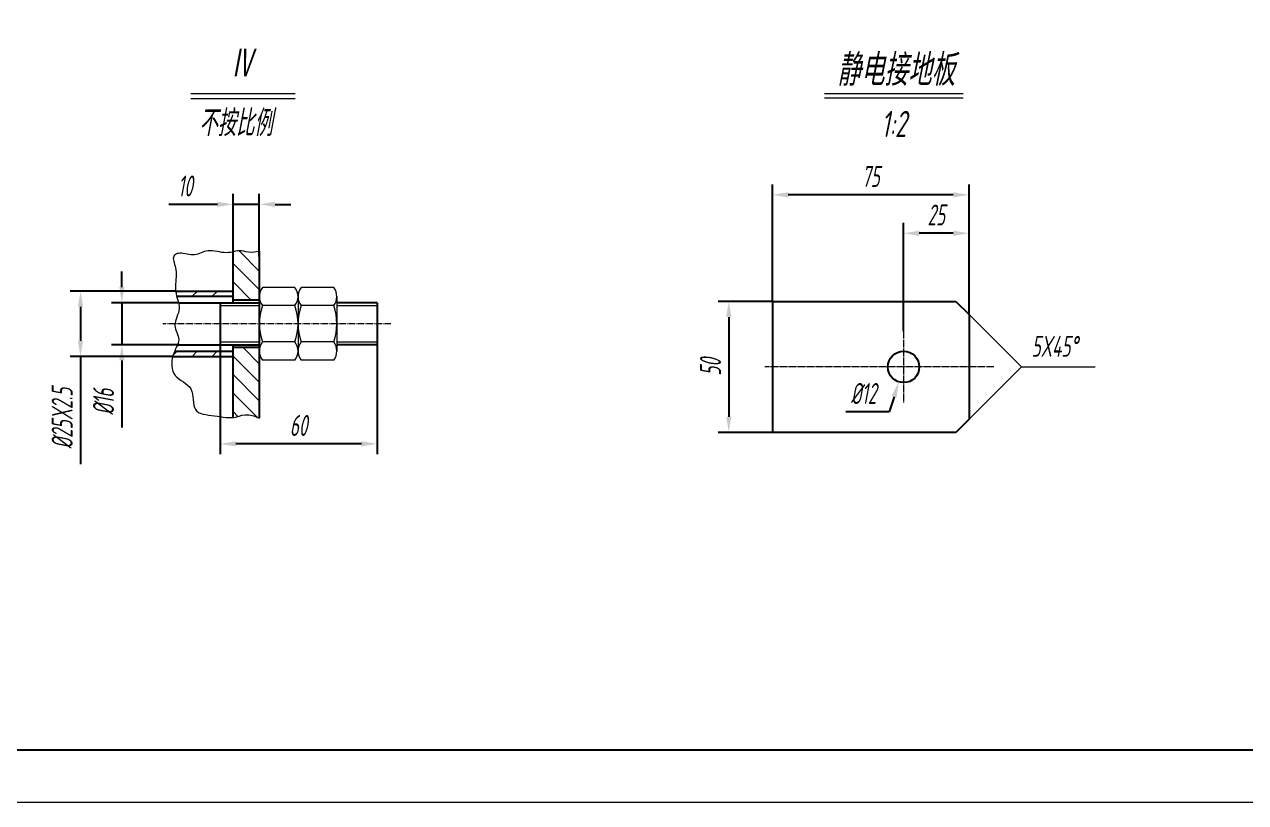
# Model space of a CAD drawing. Header units: millimetres. Extents: x 77 to 6805, y 49 to 4801.
# Drawn here: x 1875 to 3741, y 49 to 1237 of the extents above; entities that cross this region are included whole.
import ezdxf

# ---------------------------------------------------------------- set-up
doc = ezdxf.new("R2010")
doc.units = ezdxf.units.MM
doc.header["$PDMODE"] = 3
doc.linetypes.add('GEN7', pattern=[13.75, 10, -1.25, 1.25, -1.25])
for name, color, linetype, lineweight in [('0N', 7, 'Continuous', 18), ('4', 3, 'Continuous', 18), ('5', 3, 'Continuous', 18), ('6', 2, 'Continuous', 18), ('7', 4, 'GEN7', 18), ('8', 1, 'Continuous', 18), ('TILE1', 5, 'Continuous', 18)]:
    doc.layers.add(name, color=color, linetype=linetype, lineweight=lineweight)
doc.styles.add('HZ', font='gbeitc.shx', dxfattribs={"width": 0.7, "bigfont": 'hztxt.shx'})
doc.styles.get("Standard").update_dxf_attribs({"font": 'gbeitc.shx', "bigfont": 'hztxt.shx'})
doc.dimstyles.new('GEN-ISO', dxfattribs={"dimscale": 8, "dimtxt": 4, "dimasz": 3, "dimexe": 2, "dimexo": 0, "dimgap": 1.5, "dimtad": 1, "dimzin": 0, "dimdsep": 46, "dimtxsty": 'HZ', "dimblk1": 'CLOSED', "dimblk2": 'CLOSED', "dimcen": 0, "dimdle": 6, "dimclrd": 256, "dimclre": 256, "dimclrt": 2, "dimadec": 0, "dimazin": 0, "dimtfac": 1, "dimtdec": 3, "dimtmove": 0, "dimatfit": 2, "dimldrblk": 'CLOSED', "dimfxl": 0, "dimtolj": 1, "dimtzin": 0, "dimarcsym": 0})
doc.dimstyles.new('GEN-ISO$3', dxfattribs={"dimscale": 8, "dimtxt": 4, "dimasz": 3, "dimexe": 2, "dimexo": 0, "dimgap": 1.5, "dimtad": 1, "dimtih": 1, "dimtoh": 1, "dimdsep": 46, "dimtxsty": 'HZ', "dimblk1": 'CLOSED', "dimblk2": 'CLOSED', "dimcen": 0, "dimdle": 6, "dimclrd": 256, "dimclre": 256, "dimclrt": 2, "dimadec": 0, "dimazin": 0, "dimtfac": 1, "dimtdec": 3, "dimtofl": 0, "dimtmove": 0, "dimatfit": 0, "dimldrblk": 'CLOSED', "dimfxl": 0, "dimtolj": 1, "dimarcsym": 0})

# ---------------------------------------------------------------- blocks, each defined once
blk = doc.blocks.new('GB-A1')
blk.add_lwpolyline([(25, 10), (25, 584), (831, 584), (831, 10)], close=True)
at = {"layer": 'TILE1'}
blk.add_lwpolyline([(0, 594), (841, 594), (841, 0), (0, 0)], dxfattribs=at)
for tag, p in [('MAX', (841, 594)), ('RU', (831, 584)), ('INSERT', (831, 10))]:
    blk.add_attdef(tag, p, '', height=3.5)
blk = doc.blocks.new('*D75')
at = {"layer": '5', "lineweight": -2}
for p, q in [((3218.2, 769.2), (3218.2, 934.6)), ((3318.2, 794.6), (3318.2, 934.6)), ((3294.2, 918.6), (3242.2, 918.6))]:
    blk.add_line(p, q, dxfattribs=at)
at = {"layer": '5'}
for points in [[(3242.2, 922.6), (3242.2, 914.6), (3218.2, 918.6)], [(3294.2, 922.6), (3294.2, 914.6), (3318.2, 918.6)]]:
    blk.add_solid(points, dxfattribs=at)
at = {"layer": 'Defpoints', "color": 0}
for p in [(3218.2, 918.6), (3318.2, 794.6), (3218.2, 769.2)]:
    blk.add_point(p, dxfattribs=at)
at = {"layer": '5', "color": 2, "insert": (3268.2, 946.6), "char_height": 32, "attachment_point": 5, "style": 'HZ'}
blk.add_mtext('\\A1;25', dxfattribs=at)
blk = doc.blocks.new('_CLOSED')
at = {"color": 0, "linetype": 'ByBlock', "lineweight": -2}
for p, q in [((-1, 0.166667), (0, 0)), ((-1, 0.166667), (-1, -0.166667)), ((0, 0), (-1, -0.166667)), ((0, 0), (-1, 0))]:
    blk.add_line(p, q, dxfattribs=at)
blk = doc.blocks.new('*D76')
at = {"layer": '5', "lineweight": -2}
for p, q in [((3018.2, 814.6), (3018.2, 993.3)), ((3318.2, 794.6), (3318.2, 993.3)), ((3294.2, 977.3), (3042.2, 977.3))]:
    blk.add_line(p, q, dxfattribs=at)
at = {"layer": '5'}
for points in [[(3042.2, 981.3), (3042.2, 973.3), (3018.2, 977.3)], [(3294.2, 981.3), (3294.2, 973.3), (3318.2, 977.3)]]:
    blk.add_solid(points, dxfattribs=at)
at = {"layer": 'Defpoints', "color": 0}
for p in [(3018.2, 977.3), (3018.2, 814.6), (3318.2, 794.6)]:
    blk.add_point(p, dxfattribs=at)
at = {"layer": '5', "color": 2, "insert": (3168.2, 1005.3), "char_height": 32, "attachment_point": 5, "style": 'HZ'}
blk.add_mtext('\\A1;75', dxfattribs=at)
blk = doc.blocks.new('*D77')
at = {"layer": '5', "lineweight": -2}
for p, q in [((2024.3, 836.4), (2024.3, 860.4)), ((2111, 812.4), (2008.3, 812.4)), ((2024.3, 812.4), (2024.3, 748.4)), ((2112, 748.4), (2008.3, 748.4)), ((2024.3, 724.4), (2024.3, 622.1))]:
    blk.add_line(p, q, dxfattribs=at)
at = {"layer": '5'}
for points in [[(2020.3, 836.4), (2028.3, 836.4), (2024.3, 812.4)], [(2020.3, 724.4), (2028.3, 724.4), (2024.3, 748.4)]]:
    blk.add_solid(points, dxfattribs=at)
at = {"layer": 'Defpoints', "color": 0}
for p in [(2111, 812.4), (2024.3, 748.4), (2112, 748.4)]:
    blk.add_point(p, dxfattribs=at)
at = {"layer": '5', "color": 2, "insert": (1996.3, 661.3), "char_height": 32, "attachment_point": 5, "rotation": 90, "style": 'HZ'}
blk.add_mtext('\\A1;%%C16', dxfattribs=at)
blk = doc.blocks.new('*D78')
at = {"layer": '5', "lineweight": -2}
for p, q in [((2107.1, 830.4), (1945.1, 830.4)), ((1961.1, 806.4), (1961.1, 754.4)), ((2102, 730.4), (1945.1, 730.4)), ((1961.1, 730.4), (1961.1, 566.2))]:
    blk.add_line(p, q, dxfattribs=at)
at = {"layer": '5'}
for points in [[(1957.1, 806.4), (1965.1, 806.4), (1961.1, 830.4)], [(1957.1, 754.4), (1965.1, 754.4), (1961.1, 730.4)]]:
    blk.add_solid(points, dxfattribs=at)
at = {"layer": 'Defpoints', "color": 0}
for p in [(2107.1, 830.4), (1961.1, 730.4), (2102, 730.4)]:
    blk.add_point(p, dxfattribs=at)
at = {"layer": '5', "color": 2, "insert": (1933.1, 636.3), "char_height": 32, "attachment_point": 5, "rotation": 90, "style": 'HZ'}
blk.add_mtext('\\A1;%%C25X2.5', dxfattribs=at)
blk = doc.blocks.new('*X5')
at = {"color": 0}
for p, q in [((5817.5, 2317.3), (5840.6, 2340.4)), ((5818.2, 2339.2), (5819.4, 2340.4)), ((5831.8, 2310.4), (5861.8, 2340.4)), ((5853, 2310.4), (5873.9, 2331.3))]:
    blk.add_line(p, q, dxfattribs=at)
blk = doc.blocks.new('*D81')
at = {"layer": '5', "lineweight": -2}
for p, q in [((2174.2, 748.4), (2174.2, 581.2)), ((2414.2, 748.4), (2414.2, 581.2)), ((2390.2, 597.2), (2198.2, 597.2))]:
    blk.add_line(p, q, dxfattribs=at)
at = {"layer": '5'}
for points in [[(2198.2, 601.2), (2198.2, 593.2), (2174.2, 597.2)], [(2390.2, 601.2), (2390.2, 593.2), (2414.2, 597.2)]]:
    blk.add_solid(points, dxfattribs=at)
at = {"layer": 'Defpoints', "color": 0}
for p in [(2174.2, 748.4), (2414.2, 748.4), (2174.2, 597.2)]:
    blk.add_point(p, dxfattribs=at)
at = {"layer": '5', "color": 2, "insert": (2294.2, 625.2), "char_height": 32, "attachment_point": 5, "style": 'HZ'}
blk.add_mtext('\\A1;60', dxfattribs=at)
blk = doc.blocks.new('*X7')
at = {"color": 0}
for p, q in [((5927.9, 2321.7), (5946.7, 2340.4)), ((5937.9, 2310.4), (5967.9, 2340.4)), ((5959.1, 2310.4), (5989.1, 2340.4)), ((5980.3, 2310.4), (6008.1, 2338.2)), ((6001.5, 2310.4), (6007.1, 2316))]:
    blk.add_line(p, q, dxfattribs=at)
blk = doc.blocks.new('*X4')
at = {"color": 0}
for p, q in [((5938.4, 2309.2), (5937.3, 2310.4)), ((5938.4, 2286.3), (5932.4, 2292.3)), ((5938.4, 2263.4), (5932.4, 2269.4)), ((5937.4, 2241.5), (5932.4, 2246.5))]:
    blk.add_line(p, q, dxfattribs=at)
blk = doc.blocks.new('*X6')
at = {"color": 0}
for p, q in [((5869.4, 2309.5), (5868.5, 2310.4)), ((5869.4, 2286.6), (5863.4, 2292.6)), ((5869.4, 2263.7), (5863.4, 2269.7)), ((5865.3, 2244.9), (5863.4, 2246.8))]:
    blk.add_line(p, q, dxfattribs=at)
blk = doc.blocks.new('*D84')
at = {"layer": '5', "lineweight": -2}
for p, q in [((3018.2, 814.6), (2935.3, 814.6)), ((2951.3, 790.6), (2951.3, 638.6)), ((3018.2, 614.6), (2935.3, 614.6))]:
    blk.add_line(p, q, dxfattribs=at)
at = {"layer": '5'}
for points in [[(2947.3, 790.6), (2955.3, 790.6), (2951.3, 814.6)], [(2947.3, 638.6), (2955.3, 638.6), (2951.3, 614.6)]]:
    blk.add_solid(points, dxfattribs=at)
at = {"layer": 'Defpoints', "color": 0}
for p in [(3018.2, 814.6), (2951.3, 614.6), (3018.2, 614.6)]:
    blk.add_point(p, dxfattribs=at)
at = {"layer": '5', "color": 2, "insert": (2923.3, 714.6), "char_height": 32, "attachment_point": 5, "rotation": 90, "style": 'HZ'}
blk.add_mtext('\\A1;50', dxfattribs=at)
blk = doc.blocks.new('*D85')
at = {"layer": '5', "lineweight": -2}
for p, q in [((3203.7, 668.9), (3196.4, 646)), ((3196.4, 646), (3130.1, 646))]:
    blk.add_line(p, q, dxfattribs=at)
at = {"layer": '5'}
blk.add_solid([(3199.9, 670.1), (3207.5, 667.7), (3211, 691.8)], dxfattribs=at)
at = {"layer": 'Defpoints', "color": 0}
for p in [(3225.5, 737.5), (3211, 691.8)]:
    blk.add_point(p, dxfattribs=at)
at = {"layer": '5', "color": 2, "insert": (3157.2, 674), "char_height": 32, "attachment_point": 5, "style": 'HZ'}
blk.add_mtext('\\A1;%%C12', dxfattribs=at)
blk = doc.blocks.new('*D90')
at = {"layer": '5', "lineweight": -2}
for p, q in [((2194.2, 890.3), (2194.2, 978.8)), ((2234.2, 883.2), (2234.2, 978.8)), ((2170.2, 962.8), (2096.2, 962.8)), ((2234.2, 962.8), (2194.2, 962.8)), ((2258.2, 962.8), (2282.2, 962.8))]:
    blk.add_line(p, q, dxfattribs=at)
at = {"layer": '5'}
for points in [[(2170.2, 966.8), (2170.2, 958.8), (2194.2, 962.8)], [(2258.2, 966.8), (2258.2, 958.8), (2234.2, 962.8)]]:
    blk.add_solid(points, dxfattribs=at)
at = {"layer": 'Defpoints', "color": 0}
for p in [(2194.2, 962.8), (2194.2, 890.3), (2234.2, 883.2)]:
    blk.add_point(p, dxfattribs=at)
at = {"layer": '5', "color": 2, "insert": (2121.2, 990.8), "char_height": 32, "attachment_point": 5, "style": 'HZ'}
blk.add_mtext('\\A1;10', dxfattribs=at)

msp = doc.modelspace()

# ---------------------------------------------------------------- linework, layer by layer
for p, q in [((2194.1924, 812.4339), (2194.1924, 890.3082)), ((2234.1914, 891.3539), (2234.1914, 636.4244)), ((2106.4234, 830.4339), (2194.1924, 830.4339)), ((2108.0342, 822.4339), (2194.1924, 822.4339)), ((2110.8935, 812.4339), (2234.1914, 812.4339)), ((2174.1929, 812.4339), (2174.1929, 748.4339)), ((2234.1914, 816.4339), (2194.1924, 816.4339)), ((2414.1869, 812.4339), (2352.5884, 812.4339)), ((2414.1869, 812.4339), (2414.1869, 748.4339)), ((3018.2471, 814.6235), (3298.2471, 814.6235)), ((3018.2471, 814.6235), (3018.2471, 614.6235)), ((3298.2471, 814.6235), (3318.2471, 794.6235)), ((3318.2471, 794.6235), (3318.2471, 634.6235)), ((2109.3512, 748.4339), (2234.1914, 748.4339)), ((2194.1924, 637.4502), (2194.1924, 748.4339)), ((2414.1869, 748.4339), (2352.5884, 748.4339)), ((2101.9843, 730.4339), (2194.1924, 730.4339)), ((2104.8314, 738.4339), (2194.1924, 738.4339)), ((2234.1914, 744.4339), (2194.1924, 744.4339)), ((3318.2471, 634.6235), (3298.2471, 614.6235)), ((3298.2471, 614.6235), (3018.2471, 614.6235))]:
    msp.add_line(p, q)
msp.add_circle((3218.2471, 714.6235), 24)
at = {"layer": '0N'}
for p, q in [((2234.1914, 822.0139), (2234.1914, 738.8539)), ((2288.634, 835.8739), (2238.9473, 835.8739)), ((2293.3899, 822.0139), (2293.3899, 738.8539)), ((2293.3899, 822.0139), (2293.3899, 738.8539)), ((2347.8326, 835.8739), (2298.1458, 835.8739)), ((2352.5884, 822.0139), (2352.5884, 738.8539)), ((2288.634, 808.1539), (2238.9473, 808.1539)), ((2347.8326, 808.1539), (2298.1458, 808.1539)), ((2288.634, 752.7139), (2238.9473, 752.7139)), ((2347.8326, 752.7139), (2298.1458, 752.7139)), ((2288.634, 724.9939), (2238.9473, 724.9939)), ((2347.8326, 724.9939), (2298.1458, 724.9939))]:
    msp.add_line(p, q, dxfattribs=at)
for centre, major_axis, start_param, end_param in [((2256.7643, 822.0139), (0, -22.5735), 4.051277816, 4.71238898), ((2256.7643, 822.0139), (0, -22.5735), 4.71238898, 5.373500144), ((2270.817, 822.0139), (0, 22.5735), 4.712388981, 5.373500145), ((2270.817, 822.0139), (0, 22.5735), 4.051277817, 4.712388981), ((2315.9629, 822.0139), (0, -22.5735), 4.051277816, 4.71238898), ((2315.9629, 822.0139), (0, -22.5735), 4.71238898, 5.373500144), ((2330.0155, 822.0139), (0, 22.5735), 4.712388981, 5.373500145), ((2330.0155, 822.0139), (0, 22.5735), 4.051277817, 4.712388981), ((2317.3493, 780.4339), (0, 83.16), 1.230959417, 1.910633236), ((2210.232, 780.4339), (0, 83.16), 4.372552071, 5.05222589), ((2376.5478, 780.4339), (0, 83.16), 1.230959417, 1.910633236), ((2269.4305, 780.4339), (0, 83.16), 4.372552071, 5.05222589), ((2256.7643, 738.8539), (0, -22.5735), 4.051277816, 4.71238898), ((2270.817, 738.8539), (0, 22.5735), 4.712388981, 5.373500145), ((2315.9629, 738.8539), (0, -22.5735), 4.051277816, 4.71238898), ((2330.0155, 738.8539), (0, 22.5735), 4.712388981, 5.373500145), ((2256.7643, 738.8539), (0, -22.5735), 4.71238898, 5.373500144), ((2270.817, 738.8539), (0, 22.5735), 4.051277817, 4.712388981), ((2315.9629, 738.8539), (0, -22.5735), 4.71238898, 5.373500144), ((2330.0155, 738.8539), (0, 22.5735), 4.051277817, 4.712388981)]:
    msp.add_ellipse(centre, major_axis=major_axis, ratio=0.999975, start_param=start_param, end_param=end_param, dxfattribs=at)
at = {"layer": '4'}
for p, q in [((2129.6639, 1132.188), (2289.1754, 1132.188)), ((2129.6639, 1124.188), (2289.1754, 1124.188)), ((3097.5983, 1132.1186), (3309.5124, 1132.1186)), ((3097.5983, 1125.5093), (3309.5124, 1125.5093)), ((2103.0703, 881.789), (2102.9044, 880.0142)), ((2102.9044, 880.0142), (2103.059, 878.0685)), ((2103.059, 878.0685), (2103.4717, 875.9506)), ((2103.5616, 883.3799), (2103.0703, 881.789)), ((2104.369, 884.7707), (2103.5616, 883.3799)), ((2105.4833, 885.9452), (2104.369, 884.7707)), ((2106.8952, 886.8871), (2105.4833, 885.9452)), ((2108.5954, 887.58), (2106.8952, 886.8871)), ((2110.5745, 888.0077), (2108.5954, 887.58)), ((2112.8233, 888.1538), (2110.5745, 888.0077)), ((2115.3247, 888.0189), (2112.8233, 888.1538)), ((2118.0307, 887.6699), (2115.3247, 888.0189)), ((2120.8855, 887.1907), (2118.0307, 887.6699)), ((2123.8332, 886.6649), (2120.8855, 887.1907)), ((2126.8182, 886.1763), (2123.8332, 886.6649)), ((2129.7845, 885.8087), (2126.8182, 886.1763)), ((2132.6765, 885.6459), (2129.7845, 885.8087)), ((2135.4383, 885.7715), (2132.6765, 885.6459)), ((2138.0331, 886.2395), (2135.4383, 885.7715)), ((2140.5, 886.9844), (2138.0331, 886.2395)), ((2142.8972, 887.9107), (2140.5, 886.9844)), ((2145.2828, 888.9231), (2142.8972, 887.9107)), ((2147.7148, 889.9262), (2145.2828, 888.9231)), ((2150.2515, 890.8247), (2147.7148, 889.9262)), ((2152.9509, 891.523), (2150.2515, 890.8247)), ((2155.8711, 891.9259), (2152.9509, 891.523)), ((2159.0502, 891.9689), (2155.8711, 891.9259)), ((2162.4455, 891.7118), (2159.0502, 891.9689)), ((2165.9942, 891.2454), (2162.4455, 891.7118)), ((2169.6336, 890.6602), (2165.9942, 891.2454)), ((2173.3008, 890.0472), (2169.6336, 890.6602)), ((2176.9332, 889.497), (2173.3008, 890.0472)), ((2180.468, 889.1003), (2176.9332, 889.497)), ((2183.8423, 888.948), (2180.468, 889.1003)), ((2187.0123, 889.0998), (2183.8423, 888.948)), ((2190.0091, 889.4924), (2187.0123, 889.0998)), ((2192.8826, 890.0315), (2190.0091, 889.4924)), ((2195.683, 890.623), (2192.8826, 890.0315)), ((2198.46, 891.1727), (2195.683, 890.623)), ((2201.2639, 891.5862), (2198.46, 891.1727)), ((2204.1444, 891.7694), (2201.2639, 891.5862)), ((2207.1516, 891.6281), (2204.1444, 891.7694)), ((2210.3433, 891.1238), (2207.1516, 891.6281)), ((2213.8081, 890.4416), (2210.3433, 891.1238)), ((2217.6426, 889.8221), (2213.8081, 890.4416)), ((2221.9431, 889.5063), (2217.6426, 889.8221)), ((2226.8063, 889.7349), (2221.9431, 889.5063)), ((2232.3285, 890.7487), (2226.8063, 889.7349)), ((2234.1914, 891.3539), (2232.3285, 890.7487)), ((2103.4717, 875.9506), (2104.0656, 873.6559)), ((2104.0656, 873.6559), (2104.7642, 871.1798)), ((2104.7642, 871.1798), (2105.4907, 868.5175)), ((2105.4907, 868.5175), (2106.1684, 865.6645)), ((2106.1684, 865.6645), (2106.7205, 862.616)), ((2106.7205, 862.616), (2107.0704, 859.3674)), ((2107.0704, 859.3674), (2107.1668, 855.9223)), ((2106.2974, 840.9785), (2106.1498, 837.1727)), ((2106.5496, 844.8005), (2106.2974, 840.9785)), ((2106.8297, 848.5946), (2106.5496, 844.8005)), ((2107.0611, 852.3166), (2106.8297, 848.5946)), ((2107.1668, 855.9223), (2107.0611, 852.3166)), ((2106.1498, 837.1727), (2106.1835, 833.4275)), ((2106.1835, 833.4275), (2106.4752, 829.7869)), ((2106.4752, 829.7869), (2107.0715, 826.2836)), ((2107.0715, 826.2836), (2107.898, 822.9036)), ((2107.898, 822.9036), (2108.8499, 819.6213)), ((2108.8499, 819.6213), (2109.8228, 816.4111)), ((2109.8228, 816.4111), (2110.7121, 813.2475)), ((2110.7121, 813.2475), (2111.413, 810.1048)), ((2111.8314, 803.7798), (2111.3793, 800.5542)), ((2111.413, 810.1048), (2111.821, 806.9574)), ((2111.821, 806.9574), (2111.8314, 803.7798)), ((2234.1914, 808.1039), (2174.1929, 808.1039)), ((2414.1869, 808.1039), (2352.5884, 808.1039)), ((2106.2242, 784.3211), (2105.5418, 781.2001)), ((2107.1994, 787.5119), (2106.2242, 784.3211)), ((2108.335, 790.7515), (2107.1994, 787.5119)), ((2109.4985, 794.0191), (2108.335, 790.7515)), ((2110.5575, 797.2936), (2109.4985, 794.0191)), ((2111.3793, 800.5542), (2110.5575, 797.2936)), ((3318.2471, 794.6235), (3398.2471, 714.6235)), ((2105.5418, 781.2001), (2105.285, 778.1698)), ((2105.285, 778.1698), (2105.5407, 775.2447)), ((2105.5407, 775.2447), (2106.2149, 772.4126)), ((2106.2149, 772.4126), (2107.168, 769.6549)), ((2107.168, 769.6549), (2108.2606, 766.9531)), ((2108.2606, 766.9531), (2109.3532, 764.2885)), ((2109.1963, 748.0193), (2107.8887, 745.0655)), ((2110.2599, 750.8662), (2109.1963, 748.0193)), ((2109.3532, 764.2885), (2110.3064, 761.6425)), ((2110.9748, 753.6293), (2110.2599, 750.8662)), ((2110.3064, 761.6425), (2110.9806, 758.9965)), ((2111.2363, 756.3319), (2110.9748, 753.6293)), ((2110.9806, 758.9965), (2111.2363, 756.3319)), ((2174.1929, 752.7639), (2234.1914, 752.7639)), ((2352.5884, 752.7639), (2414.1869, 752.7639)), ((2101.3395, 727.8936), (2100.6882, 723.9285)), ((2102.3093, 731.7145), (2101.3395, 727.8936)), ((2103.5472, 735.3291), (2102.3093, 731.7145)), ((2104.9595, 738.7436), (2103.5472, 735.3291)), ((2106.4415, 741.9813), (2104.9595, 738.7436)), ((2107.8887, 745.0655), (2106.4415, 741.9813)), ((2100.6882, 723.9285), (2100.3949, 719.8983)), ((2100.3949, 719.8983), (2100.4991, 715.882)), ((2100.4991, 715.882), (2101.0404, 711.9588)), ((2101.0404, 711.9588), (2102.0582, 708.2077)), ((3318.2471, 634.6235), (3398.2471, 714.6235)), ((3398.2471, 714.6235), (3511.015, 714.6235)), ((2102.0582, 708.2077), (2103.5922, 704.7079)), ((2103.5922, 704.7079), (2105.6817, 701.5384)), ((2105.6817, 701.5384), (2108.3323, 698.7458)), ((2108.3323, 698.7458), (2111.413, 696.2464)), ((2111.413, 696.2464), (2114.7586, 693.9238)), ((2114.7586, 693.9238), (2118.2043, 691.6617)), ((2118.2043, 691.6617), (2121.5848, 689.3437)), ((2121.5848, 689.3437), (2124.7352, 686.8536)), ((2124.7352, 686.8536), (2127.4904, 684.075)), ((2127.4904, 684.075), (2129.6854, 680.8916)), ((2129.6854, 680.8916), (2131.2123, 677.2312)), ((2131.2123, 677.2312), (2132.193, 673.1987)), ((2132.193, 673.1987), (2132.8063, 668.9427)), ((2132.8063, 668.9427), (2133.2314, 664.6124)), ((2133.2314, 664.6124), (2133.6471, 660.3564)), ((2133.6471, 660.3564), (2134.2325, 656.3239)), ((2134.2325, 656.3239), (2135.1667, 652.6635)), ((2135.1667, 652.6635), (2136.6286, 649.5243)), ((2136.6286, 649.5243), (2138.7522, 647.014)), ((2138.7522, 647.014), (2141.4919, 645.0761)), ((2141.4919, 645.0761), (2144.757, 643.6127)), ((2144.757, 643.6127), (2148.4568, 642.5262)), ((2148.4568, 642.5262), (2152.5007, 641.7189)), ((2152.5007, 641.7189), (2156.7979, 641.0931)), ((2156.7979, 641.0931), (2161.2579, 640.551)), ((2161.2579, 640.551), (2165.79, 639.995)), ((2165.79, 639.995), (2170.3155, 639.3568)), ((2170.3155, 639.3568), (2174.8038, 638.686)), ((2174.8038, 638.686), (2179.2363, 638.0617)), ((2179.2363, 638.0617), (2183.5944, 637.5631)), ((2183.5944, 637.5631), (2187.8595, 637.2691)), ((2187.8595, 637.2691), (2192.013, 637.2591)), ((2192.013, 637.2591), (2196.0363, 637.6119)), ((2196.0363, 637.6119), (2199.9109, 638.4068)), ((2199.9109, 638.4068), (2203.6921, 639.6267)), ((2203.6921, 639.6267), (2207.7313, 640.8698)), ((2207.7313, 640.8698), (2212.454, 641.6383)), ((2212.454, 641.6383), (2218.2856, 641.4343)), ((2218.2856, 641.4343), (2225.6515, 639.7601)), ((2225.6515, 639.7601), (2234.1914, 636.4244))]:
    msp.add_line(p, q, dxfattribs=at)
at = {"layer": '7'}
for p, q in [((2435.2816, 780.4339), (2086.8691, 780.4339)), ((3218.2471, 769.219), (3218.2471, 660.0279)), ((3356.1498, 714.6235), (3006.1177, 714.6235))]:
    msp.add_line(p, q, dxfattribs=at)

# ---------------------------------------------------------------- block references
at = {"xscale": 8, "yscale": 8, "zscale": 8}
msp.add_blockref('GB-A1', (77.406, 49.477), dxfattribs=at)
at = {"layer": '8', "xscale": 1.333333333333336, "yscale": 1.333300000000001, "rotation": 270}
for name in ['*X5', '*X6', '*X4', '*X7']:
    msp.add_blockref(name, (-886.3139, 8648.3627), dxfattribs=at)

# ---------------------------------------------------------------- texts
at = {"layer": '6', "style": 'HZ'}
for s, insert, char_height, width, attachment_point in [('Ⅳ', (2190.1003, 1153.6682), 48, 69.74208, 7), ('{\\W0.75;静电接地板}', (3206.4391, 1143.728), 48, 374.770286, 8), ('不按比例', (2142.2739, 1066.7985), 40, 233.1936, 7), ('{\\W0.75;1:2}', (3203.2699, 1065.543), 40, 93.884571, 8)]:
    msp.add_mtext(s, dxfattribs=dict(at, insert=insert, char_height=char_height, width=width, attachment_point=attachment_point))
at = {"layer": '6', "color": 2, "insert": (3413.7697, 730.0529), "char_height": 32, "width": 140.25216, "attachment_point": 7, "style": 'HZ'}
msp.add_mtext('5X45%%D', dxfattribs=at)

# ---------------------------------------------------------------- dimensions: what is measured, and where the dimension line sits
at = {"layer": '5'}
for base, p1, p2, text, picture, middle in [((3018.2471, 977.2544), (3318.2471, 794.6235), (3018.2471, 814.6235), '75', '*D76', (3168.2471, 1005.2544)), ((2194.1924, 962.7649), (2234.1914, 883.1842), (2194.1924, 890.3082), '10', '*D90', (2121.1762, 990.7649)), ((3218.2471, 918.6235), (3318.2471, 794.6235), (3218.2471, 769.219), '25', '*D75', (3268.2471, 946.6235)), ((2174.1929, 597.1901), (2414.1869, 748.4339), (2174.1929, 748.4339), '60', '*D81', (2294.1899, 625.1901))]:
    dim = msp.add_linear_dim(base=base, p1=p1, p2=p2, text=text, dimstyle='GEN-ISO', override={"dimaunit": 1}, dxfattribs=at)
    dim.commit()
    dim.dimension.update_dxf_attribs({"geometry": picture, "text_midpoint": middle})
for base, p1, p2, angle, text, picture, middle in [((2024.2611, 748.4339), (2111.0282, 812.4339), (2111.9942, 748.4339), 270, '%%C16', '*D77', (1996.2611, 661.2512)), ((1961.0965, 730.4339), (2107.0715, 830.4339), (2101.9843, 730.4339), 270, '%%C25X2.5', '*D78', (1933.0965, 636.315)), ((2951.349, 614.6235), (3018.2471, 814.6235), (3018.2471, 614.6235), 90, '50', '*D84', (2923.349, 714.6235))]:
    dim = msp.add_linear_dim(base=base, p1=p1, p2=p2, angle=angle, text=text, dimstyle='GEN-ISO', override={"dimaunit": 1}, dxfattribs=at)
    dim.commit()
    dim.dimension.update_dxf_attribs({"geometry": picture, "text_midpoint": middle})
dim = msp.add_diameter_dim_2p(p1=(3225.5186, 737.4954), p2=(3210.9755, 691.7516), text='%%C12', dimstyle='GEN-ISO$3', override={"dimpost": '%%C'}, dxfattribs=at)
dim.commit()
dim.dimension.update_dxf_attribs({"geometry": '*D85', "text_midpoint": (3157.2496, 674.0077)})

doc.saveas('drawing.dxf')
